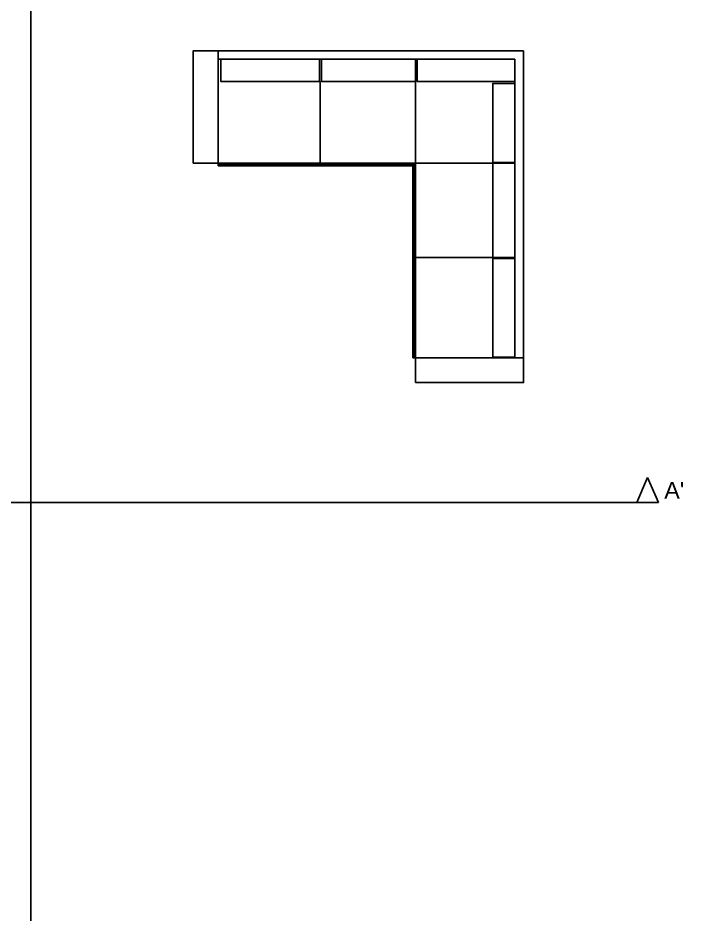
# Model space of a CAD drawing. Header units: millimetres. Extents: x -97637 to -42340, y -629302 to -310830.
# Drawn here: x -48348 to -47949, y -313977 to -313440 of the extents above; entities that cross this region are included whole.
import ezdxf

# ---------------------------------------------------------------- set-up
doc = ezdxf.new("R2010")
doc.units = ezdxf.units.MM
doc.layers.add('A-ELEV-PATT', color=8, linetype='Continuous', lineweight=18)
doc.styles.get("Standard").update_dxf_attribs({"font": 'arial.ttf'})

msp = doc.modelspace()

# ---------------------------------------------------------------- hatches: boundary and pattern name
at = {"layer": 'A-ELEV-PATT'}
h = msp.add_hatch(dxfattribs=at)
h.set_pattern_fill('ANSI31', color=256, scale=0.1, angle=-90)
h.set_pattern_definition([(315, (-16713.70956, -318470.8642), (0.224506403, 0.224506403), [])])
h.paths.add_polyline_path([(-48109.342, -313643.51), (-48109.342, -313538.073), (-48109.342, -313526.725), (-48227.832, -313526.725), (-48227.832, -313528.404), (-48110.995, -313528.404), (-48110.995, -313643.51)])

# ---------------------------------------------------------------- linework, layer by layer
for p, q in [((-48340.17, -312427.763), (-48340.17, -314515.442)), ((-48227.832, -313459.268), (-48044.554, -313459.268)), ((-48044.554, -313459.268), (-48044.554, -313643.51)), ((-48227.832, -313464.379), (-48049.725, -313464.379)), ((-48049.725, -313464.379), (-48049.725, -313643.51)), ((-48166.561, -313477.717), (-48166.561, -313526.725)), ((-48109.342, -313538.073), (-48109.342, -313478.178)), ((-48242.805, -313526.725), (-48109.342, -313526.725)), ((-48227.832, -313528.404), (-48227.832, -313526.725)), ((-48063.13, -313526.725), (-48109.342, -313526.725)), ((-48109.342, -313526.725), (-48109.342, -313539.49)), ((-48063.096, -313526.367), (-48049.725, -313526.367)), ((-48110.995, -313528.404), (-48227.832, -313528.404)), ((-48110.995, -313643.51), (-48110.995, -313528.404)), ((-48109.342, -313538.073), (-48109.342, -313643.51)), ((-48063.271, -313583.386), (-48109.342, -313583.448)), ((-48109.342, -313643.51), (-48110.995, -313643.51)), ((-48109.342, -313643.51), (-48109.342, -313658.483))]:
    msp.add_line(p, q)
at = {"color": 1}
for p, q in [((-47976.671, -313730.367), (-47970.115, -313715.341)), ((-47963.559, -313730.367), (-47970.115, -313715.341)), ((-48721.4, -313730.367), (-47963.559, -313730.367))]:
    msp.add_line(p, q, dxfattribs=at)
for points in [[(-48242.805, -313526.725), (-48242.805, -313459.268), (-48227.832, -313459.268), (-48227.832, -313526.725)], [(-48063.096, -313526.367), (-48063.096, -313478.879), (-48049.725, -313478.879), (-48049.725, -313526.367)], [(-48109.342, -313643.51), (-48044.554, -313643.51), (-48044.554, -313658.483), (-48109.342, -313658.483)]]:
    msp.add_lwpolyline(points)
for points in [[(-48167.016, -313464.379), (-48167.016, -313477.75), (-48226.208, -313477.75), (-48226.208, -313464.379)], [(-48109.342, -313464.379), (-48109.342, -313477.75), (-48165.821, -313477.75), (-48165.821, -313464.379)], [(-48049.725, -313464.379), (-48049.725, -313477.75), (-48108.397, -313477.75), (-48108.397, -313464.379)], [(-48063.096, -313526.803), (-48049.725, -313526.803), (-48049.725, -313583.282), (-48063.096, -313583.282)], [(-48063.096, -313583.968), (-48049.725, -313583.968), (-48049.725, -313643.16), (-48063.096, -313643.16)]]:
    msp.add_lwpolyline(points, close=True)

# ---------------------------------------------------------------- texts
at = {"color": 1, "insert": (-47960.137, -313718.101), "char_height": 10, "attachment_point": 1}
msp.add_mtext_dynamic_manual_height_columns("A'", width=158.32289, gutter_width=12.5, heights=[0], dxfattribs=at)

doc.saveas('drawing.dxf')
